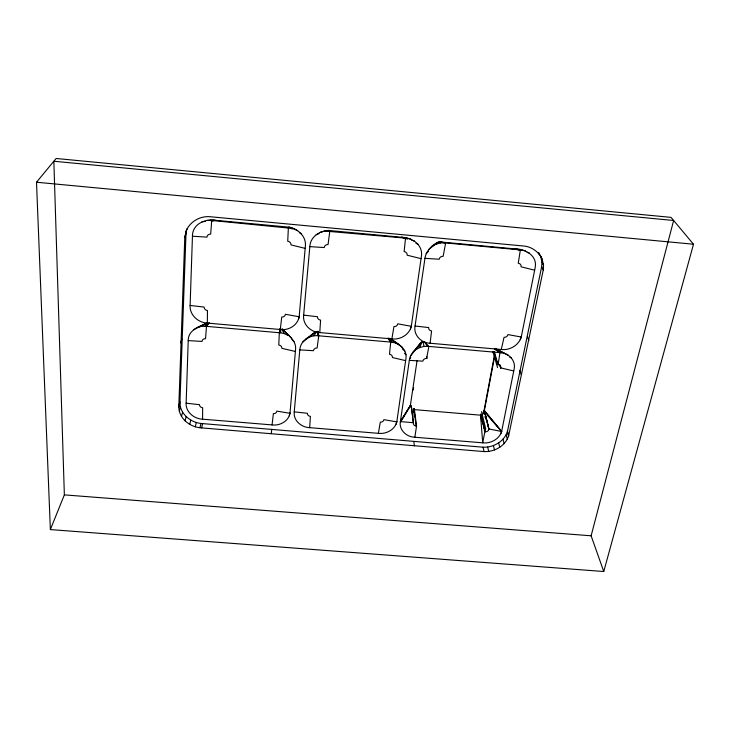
<?xml version="1.0" encoding="UTF-8"?>
<svg xmlns="http://www.w3.org/2000/svg" width="730" height="730" viewBox="0 0 730 730"><rect width="100%" height="100%" fill="white"/><g stroke="black" fill="none" stroke-linecap="round" stroke-linejoin="round"><path stroke-width="1.09" d="M413.737 412.149L413.764 408.736M540.656 256.12L542.226 259.488L543.54 265.318L543.239 270.063L508.691 435.591C505.589 445.875 494.456 452.08 484.063 451.587L199.965 427.753C189.508 426.639 179.151 418.317 178.786 407.294L184.799 237.013L186.807 229.019L185.986 233.764L179.918 403.097C180.264 414.047 190.539 422.351 200.932 423.464L483.05 447.198C493.37 447.682 504.43 441.495 507.496 431.275L541.678 266.623L541.97 261.906L540.656 256.12L538.703 252.671M480.468 414.293L482.722 442.827L484.857 431.704L480.659 414.248L485.231 431.777A3.239 2.728 -11.7 0 0 488.927 429.304L484.401 410.479L501.638 431.494C499.384 438.858 491.409 443.302 483.954 442.927L413.591 437.133C406.409 436.513 399.429 430.262 400.232 422.679L409.493 359.206L410.406 356.121L412.632 352.617L420.809 342.735L422.953 341.558L424.194 341.567L428.884 346.431L426.603 358.494A3.34 2.947 -9.2 0 0 422.852 361.158L409.32 360.355M202.575 419.184L202.648 407.751A3.294 2.81 11.2 0 1 199.491 404.666L186.141 403.206M207.338 323.107L207.457 310.496A3.467 3.103 15.8 0 1 204.144 307.084L190.119 305.459M390.304 338.574C397.056 343.109 407.121 348.192 406.017 357.919L396.801 421.876C394.976 429.322 387 433.857 379.627 433.428L308.416 427.561C301.07 426.858 293.843 420.726 294.144 412.943L299.911 348.721C301.034 340.554 309.52 335.143 317.422 335.681L317.751 331.283M279.334 332.734L280.238 328.4L279.334 332.734L278.778 345.053A3.367 2.993 6.6 0 1 281.899 348.338L295.394 351.468M272.071 424.906L273.367 413.627A3.258 2.81 5.4 0 0 276.834 411.099L289.974 413.335C288.605 420.863 280.621 425.49 273.33 425.015L201.307 419.075C193.769 418.29 186.305 412.258 186.104 404.31L188.258 339.423C188.897 329.632 199.719 326.392 207.092 322.888M280.311 329.504L281.716 317.057A3.422 3.103 7.4 0 0 285.375 314.274L299.163 316.756C297.803 324.786 289.509 330.17 281.634 329.613L206.015 322.988C197.839 322.067 190.22 315.168 190.074 306.673L192.492 234.914C193.158 223.882 205.13 218.781 214.912 220.25L289.381 227.194C297.895 228.937 305.952 236.1 305.441 245.335L299.163 316.756M288.377 227.605L288.961 227.213L288.377 227.605L287.729 241.256A3.54 3.312 10.4 0 1 290.996 244.897L305.176 248.373M289.974 413.335L295.632 348.721C296.07 340.18 287.921 335.034 282.866 329.44L282.227 328.92L291.589 338.255M309.675 427.671L310.387 416.355A3.248 2.801 2.2 0 1 307.421 413.299L294.245 411.857M319.776 332.588L320.589 320.105A3.413 3.093 2.3 0 1 317.495 316.729L303.653 315.123M271.295 433.602L271.761 429.276M387.986 338.173L390.723 342.096L389.482 354.296A3.34 2.966 -5.6 0 1 392.402 357.536L405.624 360.638M405.533 238.108L401.509 237.305L405.533 238.108L404.137 251.613A3.522 3.276 -11.6 0 1 407.176 255.208L421.064 258.648M378.386 433.328L380.293 422.159A3.239 2.783 -3.8 0 0 383.88 419.659L396.801 421.876M391.864 338.902L393.954 326.584A3.404 3.066 -7 0 0 397.74 323.828L411.291 326.292L421.493 255.646C422.798 244.632 411.848 237.478 401.929 237.296L328.354 230.434C319.895 230.853 311.035 236.383 309.949 245.344L303.543 316.327C303.142 324.622 310.478 331.639 318.453 332.469L393.169 339.012C401.135 339.505 409.439 334.249 411.291 326.292M417.058 360.72L410.187 406.537A3.139 2.71 -6.8 0 0 410.187 407.249M413.29 389.911L413.618 387.694M414.832 437.233L416.556 426.037L414.293 408.672M430.089 343.246L431.585 330.918A3.404 3.039 -11.2 0 1 428.702 327.578L415.06 326M494.703 354.004L483.625 412.705A3.148 2.674 -11.9 0 1 481.645 414.905M494.977 354.452L484.337 410.808L483.077 412.623M513.747 370.959L500.789 367.902A3.349 2.902 -15.1 0 0 498.079 364.699L499.977 352.636L494.484 348.84M511.885 248.601L520.362 249.906L518.245 263.247A3.55 3.185 -23.6 0 1 521.056 266.797L534.643 270.2M501.282 349.478L504.038 337.315A3.413 2.993 -17.5 0 0 507.943 334.586L521.256 337.023L535.245 267.226C537.481 254.314 523.045 248.081 512.296 248.638L439.652 241.867C432.89 243.656 426.804 250.271 425.143 257.07L414.886 327.186C413.946 335.252 420.991 342.397 428.793 343.137L502.578 349.597C510.608 350.017 518.93 344.879 521.256 337.023M201.653 427.899L202.611 423.601M199.965 427.753L200.932 423.464M195.275 426.849L196.279 422.551M298.442 319.53L299.2 316.327M189.754 424.413L190.795 420.133M289.299 415.854L290.002 412.943M185.046 420.872L186.123 416.602M181.478 416.438L182.582 412.195M603.765 571.517L591.127 535.802L673.635 220.487L53.847 161.239L64.359 494.876L50.361 529.578L603.765 571.517L693.5 244.231L671.016 217.367L56.128 158.483L36.5 182.226L50.361 529.578M179.288 411.428L180.41 407.203M178.786 407.294L179.918 403.097M178.832 405.825L179.963 401.628M410.424 329.038L411.355 325.863M180.684 342.881L181.834 339.012M395.988 424.367L396.855 421.484M420.809 342.735L418.281 346.796M424.176 341.613L427.588 346.312L501.264 352.754C508.81 353.393 515.645 360.483 514.285 368.276L501.638 431.494L488.945 428.975L484.346 410.479M416.556 426.037L416.164 426.046A3.23 2.765 -6.7 0 1 413.39 423.026L411.309 405.405M182.464 307.567L183.622 303.899M520.244 339.733L521.339 336.594M500.698 433.958L501.711 431.111M184.799 237.013L185.986 233.764M412.632 352.617L415.799 349.707L419.677 347.589L422.141 341.786M185.63 232.231C188.979 222.358 199.317 215.961 209.61 216.682L524.45 246.083C532.243 247.032 539.196 252.242 542.226 259.488M206.471 324.074L206.827 323.39L204.929 324.485M314.411 333.163L315.378 331.931L305.733 339.112M400.797 421.73L410.506 405.597M413.49 422.697L400.387 421.602L410.525 405.269M400.387 421.602L410.57 405.278M313.827 335.791L316.291 332.205M409.493 359.206L410.744 357.426M415.799 349.707L421.411 342.178M410.406 356.121L420.389 343.401M209.4 323.034L206.481 326.356L205.541 338.702A3.404 2.993 13.9 0 0 202.037 341.421L188.221 340.6M431.859 246.557L435.956 244.221L437.909 242.132M426.128 253.657L428.419 251.412M437.133 242.579L428.501 249.779M197.273 327.542L201.535 326.356L205.157 326.246L208.972 322.852M309.529 336.977L316.099 331.529M302.713 342.06L308.763 337.278M310.487 335.909L314.803 332.488M212.439 220.98L215.332 220.296L211.709 220.46L210.687 234.138A3.595 3.303 21.8 0 0 206.982 237.141L192.446 236.21M325.863 231.145L327.469 230.461M201.535 326.356L207.046 323.235M193.578 329.704L207.375 322.824M316.126 234.704L319.046 233.637M435.956 244.221L440.528 242.935L444.287 242.825L521.722 250.034M419.677 347.589L424.011 346.421L427.588 346.312M320.123 232.341L326.611 230.707M202.009 221.765L205.358 221.391M210.933 220.779L213.169 220.533M324.658 231.036L406.902 238.235M206.499 220.442L214.018 220.278M64.359 494.876L591.127 535.802M413.271 409.53L480.039 415.133A3.148 2.674 -11.9 0 0 480.851 415.105M317.422 335.681L392.028 342.206L395.496 342.936L399.392 344.825M205.157 326.246L280.658 332.844L284.189 333.583L288.222 335.49M299.811 349.889L313.48 350.701A3.358 2.993 2.3 0 1 317.121 348.009L318.736 335.8L318.152 331.31M309.83 246.63L324.211 247.552A3.531 3.312 2.6 0 1 328.053 244.577L329.832 231.054L328.354 230.434L328.445 230.926M424.951 258.338L439.168 259.241A3.522 3.248 -16.9 0 1 443.147 256.303L445.647 242.944L439.652 241.867L444.287 242.825M210.304 220.323L293.478 228.545M36.5 182.226L693.5 244.231M511.885 248.647L520.362 249.906M512.296 248.638L525.29 250.828M410.552 239.048L401.929 237.296M527.042 252.379L529.232 252.899M407.586 239.066L403.553 237.88L404.183 238.445M411.62 240.252L414.64 241.137M416 243.355L417.971 244.176M290.248 227.386L297.712 230.671M495.551 348.639L508.436 355.337M513.135 248.821L513.883 249.213M495.816 348.812L504.667 353.466M299.337 232.66L301.244 233.737M497.057 349.743L499.931 351.404M509.522 356.934L511.447 358.038M438.766 241.895L440.528 242.935M494.867 348.748L501.264 352.754M494.484 348.876L499.977 352.636M390.897 339.121L402.586 347.562M389.51 338.264L395.496 342.936M402.294 348.858L404.831 350.947M291.051 227.787L292.201 229.083M404.393 353.183L406.008 354.762M287.921 335.061L282.866 329.44M291.754 339.195L294.053 341.676M487.749 415.662L501.638 431.494L484.337 410.808L488.927 429.304M388.533 338.218L392.028 342.206M484.766 412.395L486.089 414.193M289.381 227.194L289.764 227.733M388.104 338.373L390.723 342.096M483.671 412.112L484.802 414.038M281.917 329.394L284.189 333.583M538.503 252.626L539.278 254.296M541.97 261.906L543.54 265.318M541.678 266.623L543.239 270.063M484.884 416.657L486.244 419.686M527.425 336.649L528.83 340.49M519.842 370.502L521.165 374.517M499.831 364.681L500.789 367.902M499.712 365.027L500.67 368.248M494.301 351.878L498.079 364.699M493.909 351.887L497.668 364.708M492.85 351.513L497.55 367.619M507.496 431.275L508.691 435.591M507.314 431.768L508.509 436.084M506.127 434.843L507.314 439.177M502.988 439.25L504.156 443.612M498.645 442.937L499.776 447.308M493.416 445.592L494.511 449.981M481.526 411.656L485.779 429.067M481.015 414.321L485.231 431.777M487.667 447.052L488.717 451.45M483.05 447.198L484.063 451.587M422.953 341.558L424.011 346.421M483.287 421.976L484.994 430.755M426.649 356.459L426.995 358.576M413.91 408.69L416.164 426.046M411.346 406.811L413.39 423.026M413.828 441.513L414.366 445.884M480.997 415.425L481.581 420.927M414.175 408.727L414.357 416.711M414.175 408.773L414.357 416.739M280.63 328.381L280.658 332.844M419.276 345.938A3.239 2.884 -9.4 0 1 419.914 344.533"/></g></svg>
